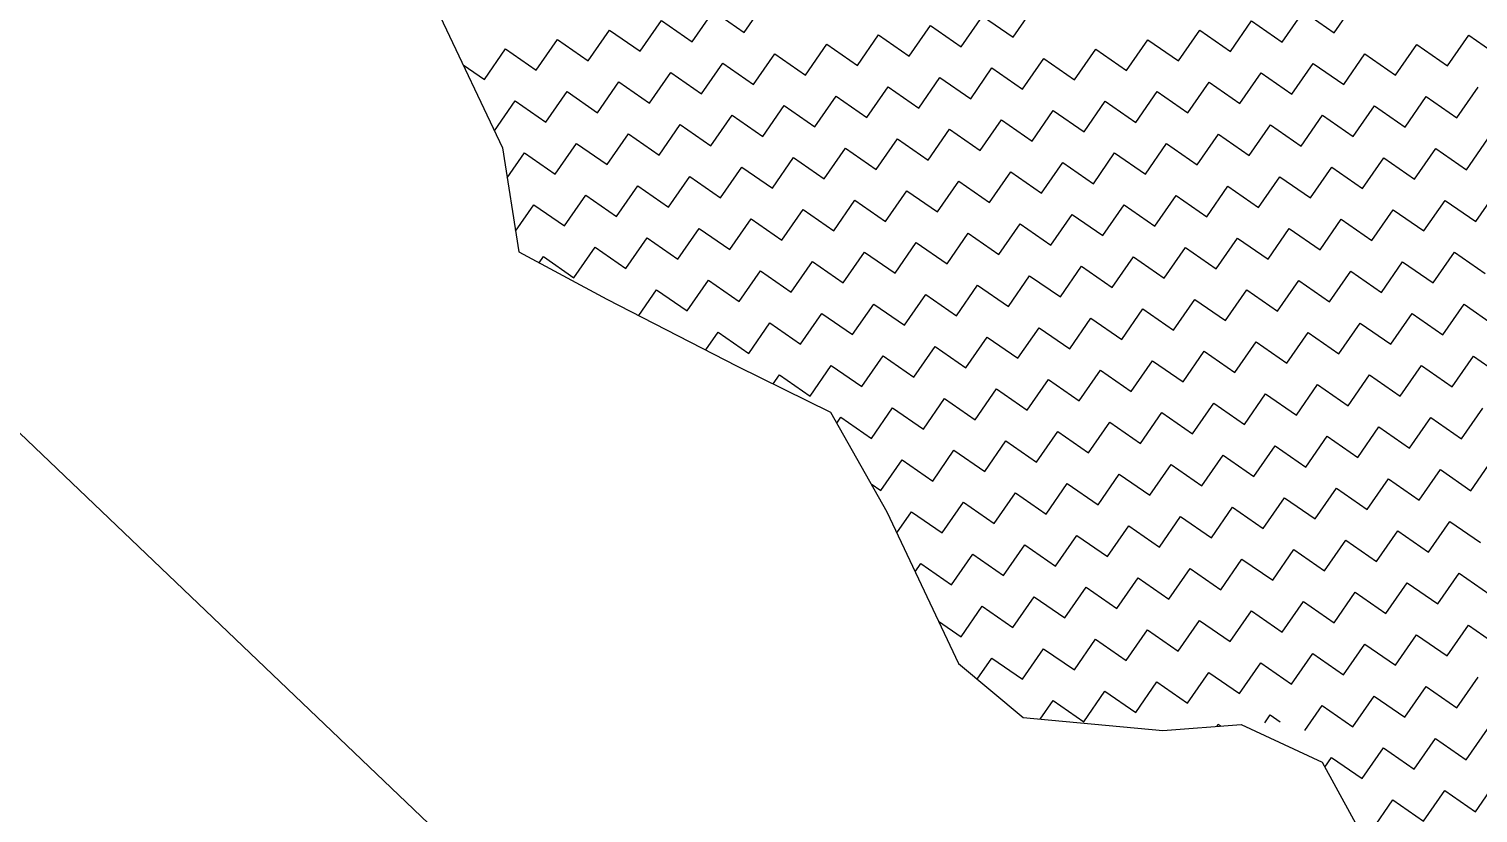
# Model space of a CAD drawing. Header units: metres. Extents: x 282167 to 284586, y 2020907 to 2023042.
# Drawn here: x 283682.7 to 283925.8, y 2021145.9 to 2021277.4 of the extents above; entities that cross this region are included whole.
import ezdxf

# ---------------------------------------------------------------- set-up
doc = ezdxf.new("R2010")
doc.units = ezdxf.units.M
doc.header["$MEASUREMENT"] = 0
doc.layers.add('POLY_HATCH', color=12, linetype='Continuous')
doc.layers.add('V_BOUND_LINE', color=7, linetype='Continuous')

msp = doc.modelspace()

# ---------------------------------------------------------------- linework, layer by layer
at = {"layer": 'POLY_HATCH', "linetype": 'Continuous'}
for p, q in [((283802.66, 2021276.83), (283806.23, 2021281.97)), ((283901.67, 2021276.79), (283905.24, 2021281.94)), ((283793.95, 2021275.25), (283797.52, 2021280.39)), ((283797.52, 2021280.39), (283802.66, 2021276.83)), ((283839.1, 2021274.44), (283842.66, 2021279.58)), ((283842.66, 2021279.58), (283847.81, 2021276.02)), ((283847.81, 2021276.02), (283851.38, 2021281.16)), ((283892.96, 2021275.21), (283896.53, 2021280.36)), ((283896.53, 2021280.36), (283901.67, 2021276.79)), ((283776.52, 2021272.08), (283780.09, 2021277.23)), ((283780.09, 2021277.23), (283785.24, 2021273.67)), ((283785.24, 2021273.67), (283788.8, 2021278.81)), ((283788.8, 2021278.81), (283793.95, 2021275.25)), ((283830.38, 2021272.86), (283833.95, 2021278)), ((283833.95, 2021278), (283839.1, 2021274.44)), ((283875.53, 2021272.05), (283879.1, 2021277.19)), ((283879.1, 2021277.19), (283884.25, 2021273.63)), ((283884.25, 2021273.63), (283887.81, 2021278.77)), ((283887.81, 2021278.77), (283892.96, 2021275.21)), ((283767.81, 2021270.5), (283771.38, 2021275.65)), ((283771.38, 2021275.65), (283776.52, 2021272.08)), ((283812.96, 2021269.69), (283816.52, 2021274.84)), ((283816.52, 2021274.84), (283821.67, 2021271.28)), ((283821.67, 2021271.28), (283825.24, 2021276.42)), ((283825.24, 2021276.42), (283830.38, 2021272.86)), ((283866.82, 2021270.47), (283870.39, 2021275.61)), ((283870.39, 2021275.61), (283875.53, 2021272.05)), ((283911.97, 2021269.66), (283915.53, 2021274.8)), ((283915.53, 2021274.8), (283920.68, 2021271.24)), ((283920.68, 2021271.24), (283924.25, 2021276.38)), ((283924.25, 2021276.38), (283929.39, 2021272.82)), ((283759.1, 2021268.92), (283762.66, 2021274.07)), ((283762.66, 2021274.07), (283767.81, 2021270.5)), ((283804.24, 2021268.11), (283807.81, 2021273.26)), ((283807.81, 2021273.26), (283812.96, 2021269.69)), ((283849.39, 2021267.3), (283852.96, 2021272.45)), ((283852.96, 2021272.45), (283858.11, 2021268.89)), ((283858.11, 2021268.89), (283861.67, 2021274.03)), ((283861.67, 2021274.03), (283866.82, 2021270.47)), ((283903.25, 2021268.08), (283906.82, 2021273.22)), ((283906.82, 2021273.22), (283911.97, 2021269.66)), ((283755.54, 2021271.39), (283759.1, 2021268.92)), ((283786.82, 2021264.95), (283790.38, 2021270.1)), ((283790.38, 2021270.1), (283795.53, 2021266.53)), ((283795.53, 2021266.53), (283799.1, 2021271.68)), ((283799.1, 2021271.68), (283804.24, 2021268.11)), ((283840.68, 2021265.72), (283844.25, 2021270.87)), ((283844.25, 2021270.87), (283849.39, 2021267.3)), ((283885.83, 2021264.91), (283889.39, 2021270.06)), ((283889.39, 2021270.06), (283894.54, 2021266.49)), ((283894.54, 2021266.49), (283898.11, 2021271.64)), ((283898.11, 2021271.64), (283903.25, 2021268.08)), ((283778.1, 2021263.37), (283781.67, 2021268.52)), ((283781.67, 2021268.52), (283786.82, 2021264.95)), ((283823.25, 2021262.56), (283826.82, 2021267.71)), ((283826.82, 2021267.71), (283831.97, 2021264.14)), ((283831.97, 2021264.14), (283835.53, 2021269.29)), ((283835.53, 2021269.29), (283840.68, 2021265.72)), ((283877.11, 2021263.33), (283880.68, 2021268.48)), ((283880.68, 2021268.48), (283885.83, 2021264.91)), ((283922.26, 2021262.52), (283925.83, 2021267.67)), ((283760.78, 2021260.35), (283764.24, 2021265.36)), ((283764.24, 2021265.36), (283769.39, 2021261.79)), ((283769.39, 2021261.79), (283772.96, 2021266.94)), ((283772.96, 2021266.94), (283778.1, 2021263.37)), ((283814.54, 2021260.98), (283818.11, 2021266.13)), ((283818.11, 2021266.13), (283823.25, 2021262.56)), ((283859.69, 2021260.17), (283863.25, 2021265.32)), ((283863.25, 2021265.32), (283868.4, 2021261.75)), ((283868.4, 2021261.75), (283871.97, 2021266.9)), ((283871.97, 2021266.9), (283877.11, 2021263.33)), ((283913.55, 2021260.94), (283917.11, 2021266.09)), ((283917.11, 2021266.09), (283922.26, 2021262.52)), ((283797.11, 2021257.82), (283800.68, 2021262.97)), ((283800.68, 2021262.97), (283805.83, 2021259.4)), ((283805.83, 2021259.4), (283809.39, 2021264.55)), ((283809.39, 2021264.55), (283814.54, 2021260.98)), ((283842.26, 2021257.01), (283845.83, 2021262.16)), ((283845.83, 2021262.16), (283850.97, 2021258.59)), ((283850.97, 2021258.59), (283854.54, 2021263.74)), ((283854.54, 2021263.74), (283859.69, 2021260.17)), ((283896.12, 2021257.78), (283899.69, 2021262.93)), ((283899.69, 2021262.93), (283904.83, 2021259.36)), ((283904.83, 2021259.36), (283908.4, 2021264.51)), ((283908.4, 2021264.51), (283913.55, 2021260.94)), ((283779.69, 2021254.66), (283783.25, 2021259.81)), ((283783.25, 2021259.81), (283788.4, 2021256.24)), ((283788.4, 2021256.24), (283791.96, 2021261.39)), ((283791.96, 2021261.39), (283797.11, 2021257.82)), ((283833.55, 2021255.43), (283837.11, 2021260.58)), ((283837.11, 2021260.58), (283842.26, 2021257.01)), ((283878.69, 2021254.62), (283882.26, 2021259.77)), ((283882.26, 2021259.77), (283887.41, 2021256.2)), ((283887.41, 2021256.2), (283890.97, 2021261.35)), ((283890.97, 2021261.35), (283896.12, 2021257.78)), ((283770.97, 2021253.08), (283774.54, 2021258.22)), ((283774.54, 2021258.22), (283779.69, 2021254.66)), ((283816.12, 2021252.27), (283819.69, 2021257.41)), ((283819.69, 2021257.41), (283824.83, 2021253.85)), ((283824.83, 2021253.85), (283828.4, 2021259)), ((283828.4, 2021259), (283833.55, 2021255.43)), ((283869.98, 2021253.04), (283873.55, 2021258.19)), ((283873.55, 2021258.19), (283878.69, 2021254.62)), ((283915.13, 2021252.23), (283918.69, 2021257.38)), ((283918.69, 2021257.38), (283923.84, 2021253.81)), ((283923.84, 2021253.81), (283927.41, 2021258.96)), ((283762.92, 2021252.45), (283765.82, 2021256.64)), ((283765.82, 2021256.64), (283770.97, 2021253.08)), ((283807.41, 2021250.69), (283810.97, 2021255.83)), ((283810.97, 2021255.83), (283816.12, 2021252.27)), ((283852.55, 2021249.88), (283856.12, 2021255.02)), ((283856.12, 2021255.02), (283861.27, 2021251.46)), ((283861.27, 2021251.46), (283864.83, 2021256.61)), ((283864.83, 2021256.61), (283869.98, 2021253.04)), ((283906.41, 2021250.65), (283909.98, 2021255.8)), ((283909.98, 2021255.8), (283915.13, 2021252.23)), ((283789.98, 2021247.53), (283793.55, 2021252.67)), ((283793.55, 2021252.67), (283798.69, 2021249.11)), ((283798.69, 2021249.11), (283802.26, 2021254.25)), ((283802.26, 2021254.25), (283807.41, 2021250.69)), ((283843.84, 2021248.3), (283847.41, 2021253.44)), ((283847.41, 2021253.44), (283852.55, 2021249.88)), ((283888.99, 2021247.49), (283892.55, 2021252.63)), ((283892.55, 2021252.63), (283897.7, 2021249.07)), ((283897.7, 2021249.07), (283901.27, 2021254.22)), ((283901.27, 2021254.22), (283906.41, 2021250.65)), ((283781.27, 2021245.94), (283784.83, 2021251.09)), ((283784.83, 2021251.09), (283789.98, 2021247.53)), ((283826.41, 2021245.14), (283829.98, 2021250.28)), ((283829.98, 2021250.28), (283835.13, 2021246.72)), ((283835.13, 2021246.72), (283838.69, 2021251.86)), ((283838.69, 2021251.86), (283843.84, 2021248.3)), ((283880.27, 2021245.91), (283883.84, 2021251.05)), ((283883.84, 2021251.05), (283888.99, 2021247.49)), ((283925.42, 2021245.1), (283928.99, 2021250.24)), ((283764.32, 2021243.47), (283767.41, 2021247.93)), ((283767.41, 2021247.93), (283772.55, 2021244.36)), ((283772.55, 2021244.36), (283776.12, 2021249.51)), ((283776.12, 2021249.51), (283781.27, 2021245.94)), ((283817.7, 2021243.55), (283821.27, 2021248.7)), ((283821.27, 2021248.7), (283826.41, 2021245.14)), ((283862.85, 2021242.74), (283866.41, 2021247.89)), ((283866.41, 2021247.89), (283871.56, 2021244.33)), ((283871.56, 2021244.33), (283875.13, 2021249.47)), ((283875.13, 2021249.47), (283880.27, 2021245.91)), ((283916.71, 2021243.52), (283920.28, 2021248.66)), ((283920.28, 2021248.66), (283925.42, 2021245.1)), ((283800.27, 2021240.39), (283803.84, 2021245.54)), ((283803.84, 2021245.54), (283808.99, 2021241.97)), ((283808.99, 2021241.97), (283812.55, 2021247.12)), ((283812.55, 2021247.12), (283817.7, 2021243.55)), ((283854.13, 2021241.16), (283857.7, 2021246.31)), ((283857.7, 2021246.31), (283862.85, 2021242.74)), ((283899.28, 2021240.35), (283902.85, 2021245.5)), ((283902.85, 2021245.5), (283908, 2021241.94)), ((283908, 2021241.94), (283911.56, 2021247.08)), ((283911.56, 2021247.08), (283916.71, 2021243.52)), ((283791.56, 2021238.81), (283795.13, 2021243.96)), ((283795.13, 2021243.96), (283800.27, 2021240.39)), ((283836.71, 2021238), (283840.27, 2021243.15)), ((283840.27, 2021243.15), (283845.42, 2021239.58)), ((283845.42, 2021239.58), (283848.99, 2021244.73)), ((283848.99, 2021244.73), (283854.13, 2021241.16)), ((283890.57, 2021238.77), (283894.13, 2021243.92)), ((283894.13, 2021243.92), (283899.28, 2021240.35)), ((283774.13, 2021235.65), (283777.7, 2021240.8)), ((283777.7, 2021240.8), (283782.85, 2021237.23)), ((283782.85, 2021237.23), (283786.41, 2021242.38)), ((283786.41, 2021242.38), (283791.56, 2021238.81)), ((283827.99, 2021236.42), (283831.56, 2021241.57)), ((283831.56, 2021241.57), (283836.71, 2021238)), ((283873.14, 2021235.61), (283876.71, 2021240.76)), ((283876.71, 2021240.76), (283881.86, 2021237.19)), ((283881.86, 2021237.19), (283885.42, 2021242.34)), ((283885.42, 2021242.34), (283890.57, 2021238.77)), ((283768.27, 2021238.18), (283768.99, 2021239.22)), ((283768.99, 2021239.22), (283774.13, 2021235.65)), ((283810.57, 2021233.26), (283814.13, 2021238.41)), ((283814.13, 2021238.41), (283819.28, 2021234.84)), ((283819.28, 2021234.84), (283822.85, 2021239.99)), ((283822.85, 2021239.99), (283827.99, 2021236.42)), ((283864.43, 2021234.03), (283867.99, 2021239.18)), ((283867.99, 2021239.18), (283873.14, 2021235.61)), ((283909.58, 2021233.22), (283913.14, 2021238.37)), ((283913.14, 2021238.37), (283918.29, 2021234.8)), ((283918.29, 2021234.8), (283921.86, 2021239.95)), ((283921.86, 2021239.95), (283927, 2021236.38)), ((283801.85, 2021231.68), (283805.42, 2021236.83)), ((283805.42, 2021236.83), (283810.57, 2021233.26)), ((283847, 2021230.87), (283850.57, 2021236.02)), ((283850.57, 2021236.02), (283855.72, 2021232.45)), ((283855.72, 2021232.45), (283859.28, 2021237.6)), ((283859.28, 2021237.6), (283864.43, 2021234.03)), ((283900.86, 2021231.64), (283904.43, 2021236.79)), ((283904.43, 2021236.79), (283909.58, 2021233.22)), ((283785, 2021229.34), (283787.99, 2021233.67)), ((283787.99, 2021233.67), (283793.14, 2021230.1)), ((283793.14, 2021230.1), (283796.71, 2021235.25)), ((283796.71, 2021235.25), (283801.85, 2021231.68)), ((283838.29, 2021229.29), (283841.85, 2021234.44)), ((283841.85, 2021234.44), (283847, 2021230.87)), ((283883.44, 2021228.48), (283887, 2021233.63)), ((283887, 2021233.63), (283892.15, 2021230.06)), ((283892.15, 2021230.06), (283895.72, 2021235.21)), ((283895.72, 2021235.21), (283900.86, 2021231.64)), ((283820.86, 2021226.13), (283824.43, 2021231.27)), ((283824.43, 2021231.27), (283829.58, 2021227.71)), ((283829.58, 2021227.71), (283833.14, 2021232.86)), ((283833.14, 2021232.86), (283838.29, 2021229.29)), ((283874.72, 2021226.9), (283878.29, 2021232.05)), ((283878.29, 2021232.05), (283883.44, 2021228.48)), ((283919.87, 2021226.09), (283923.44, 2021231.24)), ((283923.44, 2021231.24), (283928.58, 2021227.67)), ((283812.15, 2021224.55), (283815.71, 2021229.69)), ((283815.71, 2021229.69), (283820.86, 2021226.13)), ((283857.3, 2021223.74), (283860.86, 2021228.88)), ((283860.86, 2021228.88), (283866.01, 2021225.32)), ((283866.01, 2021225.32), (283869.58, 2021230.47)), ((283869.58, 2021230.47), (283874.72, 2021226.9)), ((283911.16, 2021224.51), (283914.72, 2021229.66)), ((283914.72, 2021229.66), (283919.87, 2021226.09)), ((283796.23, 2021223.56), (283798.29, 2021226.53)), ((283798.29, 2021226.53), (283803.44, 2021222.97)), ((283803.44, 2021222.97), (283807, 2021228.11)), ((283807, 2021228.11), (283812.15, 2021224.55)), ((283839.87, 2021220.58), (283843.44, 2021225.72)), ((283843.44, 2021225.72), (283848.58, 2021222.16)), ((283848.58, 2021222.16), (283852.15, 2021227.3)), ((283852.15, 2021227.3), (283857.3, 2021223.74)), ((283893.73, 2021221.35), (283897.3, 2021226.49)), ((283897.3, 2021226.49), (283902.44, 2021222.93)), ((283902.44, 2021222.93), (283906.01, 2021228.07)), ((283906.01, 2021228.07), (283911.16, 2021224.51)), ((283831.16, 2021219), (283834.72, 2021224.14)), ((283834.72, 2021224.14), (283839.87, 2021220.58)), ((283876.3, 2021218.19), (283879.87, 2021223.33)), ((283879.87, 2021223.33), (283885.02, 2021219.77)), ((283885.02, 2021219.77), (283888.58, 2021224.91)), ((283888.58, 2021224.91), (283893.73, 2021221.35)), ((283813.73, 2021215.83), (283817.3, 2021220.98)), ((283817.3, 2021220.98), (283822.44, 2021217.41)), ((283822.44, 2021217.41), (283826.01, 2021222.56)), ((283826.01, 2021222.56), (283831.16, 2021219)), ((283867.59, 2021216.6), (283871.16, 2021221.75)), ((283871.16, 2021221.75), (283876.3, 2021218.19)), ((283912.74, 2021215.8), (283916.3, 2021220.94)), ((283916.3, 2021220.94), (283921.45, 2021217.38)), ((283921.45, 2021217.38), (283925.02, 2021222.52)), ((283925.02, 2021222.52), (283930.16, 2021218.96)), ((283807.53, 2021217.88), (283808.58, 2021219.4)), ((283808.58, 2021219.4), (283813.73, 2021215.83)), ((283850.16, 2021213.44), (283853.73, 2021218.59)), ((283853.73, 2021218.59), (283858.88, 2021215.02)), ((283858.88, 2021215.02), (283862.44, 2021220.17)), ((283862.44, 2021220.17), (283867.59, 2021216.6)), ((283904.02, 2021214.21), (283907.59, 2021219.36)), ((283907.59, 2021219.36), (283912.74, 2021215.8)), ((283841.45, 2021211.86), (283845.02, 2021217.01)), ((283845.02, 2021217.01), (283850.16, 2021213.44)), ((283886.6, 2021211.05), (283890.16, 2021216.2)), ((283890.16, 2021216.2), (283895.31, 2021212.63)), ((283895.31, 2021212.63), (283898.88, 2021217.78)), ((283898.88, 2021217.78), (283904.02, 2021214.21)), ((283824.02, 2021208.7), (283827.59, 2021213.85)), ((283827.59, 2021213.85), (283832.74, 2021210.28)), ((283832.74, 2021210.28), (283836.3, 2021215.43)), ((283836.3, 2021215.43), (283841.45, 2021211.86)), ((283877.88, 2021209.47), (283881.45, 2021214.62)), ((283881.45, 2021214.62), (283886.6, 2021211.05)), ((283923.03, 2021208.66), (283926.6, 2021213.81)), ((283818.2, 2021211.29), (283818.88, 2021212.27)), ((283818.88, 2021212.27), (283824.02, 2021208.7)), ((283860.46, 2021206.31), (283864.02, 2021211.46)), ((283864.02, 2021211.46), (283869.17, 2021207.89)), ((283869.17, 2021207.89), (283872.74, 2021213.04)), ((283872.74, 2021213.04), (283877.88, 2021209.47)), ((283914.32, 2021207.08), (283917.88, 2021212.23)), ((283917.88, 2021212.23), (283923.03, 2021208.66)), ((283851.74, 2021204.73), (283855.31, 2021209.88)), ((283855.31, 2021209.88), (283860.46, 2021206.31)), ((283896.89, 2021203.92), (283900.46, 2021209.07)), ((283900.46, 2021209.07), (283905.61, 2021205.5)), ((283905.61, 2021205.5), (283909.17, 2021210.65)), ((283909.17, 2021210.65), (283914.32, 2021207.08)), ((283834.32, 2021201.57), (283837.88, 2021206.72)), ((283837.88, 2021206.72), (283843.03, 2021203.15)), ((283843.03, 2021203.15), (283846.6, 2021208.3)), ((283846.6, 2021208.3), (283851.74, 2021204.73)), ((283888.18, 2021202.34), (283891.74, 2021207.49)), ((283891.74, 2021207.49), (283896.89, 2021203.92)), ((283825.6, 2021199.99), (283829.17, 2021205.13)), ((283829.17, 2021205.13), (283834.32, 2021201.57)), ((283870.75, 2021199.18), (283874.32, 2021204.33)), ((283874.32, 2021204.33), (283879.47, 2021200.76)), ((283879.47, 2021200.76), (283883.03, 2021205.91)), ((283883.03, 2021205.91), (283888.18, 2021202.34)), ((283924.61, 2021199.95), (283928.18, 2021205.1)), ((283862.04, 2021197.6), (283865.6, 2021202.74)), ((283865.6, 2021202.74), (283870.75, 2021199.18)), ((283907.19, 2021196.79), (283910.75, 2021201.93)), ((283910.75, 2021201.93), (283915.9, 2021198.37)), ((283915.9, 2021198.37), (283919.47, 2021203.52)), ((283919.47, 2021203.52), (283924.61, 2021199.95)), ((283823.97, 2021201.12), (283825.6, 2021199.99)), ((283844.61, 2021194.44), (283848.18, 2021199.58)), ((283848.18, 2021199.58), (283853.32, 2021196.02)), ((283853.32, 2021196.02), (283856.89, 2021201.16)), ((283856.89, 2021201.16), (283862.04, 2021197.6)), ((283898.47, 2021195.21), (283902.04, 2021200.35)), ((283902.04, 2021200.35), (283907.19, 2021196.79)), ((283835.9, 2021192.86), (283839.46, 2021198)), ((283839.46, 2021198), (283844.61, 2021194.44)), ((283881.05, 2021192.05), (283884.61, 2021197.19)), ((283884.61, 2021197.19), (283889.76, 2021193.63)), ((283889.76, 2021193.63), (283893.33, 2021198.77)), ((283893.33, 2021198.77), (283898.47, 2021195.21)), ((283828.3, 2021192.89), (283830.75, 2021196.42)), ((283830.75, 2021196.42), (283835.9, 2021192.86)), ((283872.33, 2021190.46), (283875.9, 2021195.61)), ((283875.9, 2021195.61), (283881.05, 2021192.05)), ((283917.48, 2021189.66), (283921.05, 2021194.8)), ((283921.05, 2021194.8), (283926.19, 2021191.24)), ((283854.91, 2021187.3), (283858.47, 2021192.45)), ((283858.47, 2021192.45), (283863.62, 2021188.88)), ((283863.62, 2021188.88), (283867.19, 2021194.03)), ((283867.19, 2021194.03), (283872.33, 2021190.46)), ((283908.77, 2021188.07), (283912.33, 2021193.22)), ((283912.33, 2021193.22), (283917.48, 2021189.66)), ((283837.48, 2021184.14), (283841.05, 2021189.29)), ((283841.05, 2021189.29), (283846.19, 2021185.72)), ((283846.19, 2021185.72), (283849.76, 2021190.87)), ((283849.76, 2021190.87), (283854.91, 2021187.3)), ((283891.34, 2021184.91), (283894.91, 2021190.06)), ((283894.91, 2021190.06), (283900.05, 2021186.49)), ((283900.05, 2021186.49), (283903.62, 2021191.64)), ((283903.62, 2021191.64), (283908.77, 2021188.07)), ((283831.39, 2021186.34), (283832.33, 2021187.71)), ((283832.33, 2021187.71), (283837.48, 2021184.14)), ((283873.91, 2021181.75), (283877.48, 2021186.9)), ((283877.48, 2021186.9), (283882.63, 2021183.33)), ((283882.63, 2021183.33), (283886.19, 2021188.48)), ((283886.19, 2021188.48), (283891.34, 2021184.91)), ((283865.2, 2021180.17), (283868.77, 2021185.32)), ((283868.77, 2021185.32), (283873.91, 2021181.75)), ((283910.35, 2021179.36), (283913.91, 2021184.51)), ((283913.91, 2021184.51), (283919.06, 2021180.94)), ((283919.06, 2021180.94), (283922.63, 2021186.09)), ((283922.63, 2021186.09), (283927.77, 2021182.52)), ((283847.77, 2021177.01), (283851.34, 2021182.16)), ((283851.34, 2021182.16), (283856.49, 2021178.59)), ((283856.49, 2021178.59), (283860.05, 2021183.74)), ((283860.05, 2021183.74), (283865.2, 2021180.17)), ((283901.63, 2021177.78), (283905.2, 2021182.93)), ((283905.2, 2021182.93), (283910.35, 2021179.36)), ((283839.06, 2021175.43), (283842.63, 2021180.58)), ((283842.63, 2021180.58), (283847.77, 2021177.01)), ((283884.21, 2021174.62), (283887.77, 2021179.77)), ((283887.77, 2021179.77), (283892.92, 2021176.2)), ((283892.92, 2021176.2), (283896.49, 2021181.35)), ((283896.49, 2021181.35), (283901.63, 2021177.78)), ((283835.3, 2021178.03), (283839.06, 2021175.43)), ((283875.49, 2021173.04), (283879.06, 2021178.19)), ((283879.06, 2021178.19), (283884.21, 2021174.62)), ((283920.64, 2021172.23), (283924.21, 2021177.38)), ((283924.21, 2021177.38), (283929.35, 2021173.81)), ((283858.07, 2021169.88), (283861.63, 2021175.02)), ((283861.63, 2021175.02), (283866.78, 2021171.46)), ((283866.78, 2021171.46), (283870.35, 2021176.6)), ((283870.35, 2021176.6), (283875.49, 2021173.04)), ((283911.93, 2021170.65), (283915.49, 2021175.79)), ((283915.49, 2021175.79), (283920.64, 2021172.23)), ((283849.35, 2021168.3), (283852.92, 2021173.44)), ((283852.92, 2021173.44), (283858.07, 2021169.88)), ((283894.5, 2021167.49), (283898.07, 2021172.63)), ((283898.07, 2021172.63), (283903.21, 2021169.07)), ((283903.21, 2021169.07), (283906.78, 2021174.21)), ((283906.78, 2021174.21), (283911.93, 2021170.65)), ((283841.77, 2021168.35), (283844.21, 2021171.86)), ((283844.21, 2021171.86), (283849.35, 2021168.3)), ((283885.79, 2021165.91), (283889.35, 2021171.05)), ((283889.35, 2021171.05), (283894.5, 2021167.49)), ((283868.36, 2021162.74), (283871.93, 2021167.89)), ((283871.93, 2021167.89), (283877.07, 2021164.32)), ((283877.07, 2021164.32), (283880.64, 2021169.47)), ((283880.64, 2021169.47), (283885.79, 2021165.91)), ((283922.22, 2021163.52), (283925.79, 2021168.66)), ((283859.65, 2021161.16), (283863.21, 2021166.31)), ((283863.21, 2021166.31), (283868.36, 2021162.74)), ((283904.8, 2021160.35), (283908.36, 2021165.5)), ((283908.36, 2021165.5), (283913.51, 2021161.93)), ((283913.51, 2021161.93), (283917.08, 2021167.08)), ((283917.08, 2021167.08), (283922.22, 2021163.52)), ((283852.35, 2021161.63), (283854.5, 2021164.73)), ((283854.5, 2021164.73), (283859.65, 2021161.16)), ((283896.73, 2021159.71), (283899.65, 2021163.92)), ((283899.65, 2021163.92), (283904.8, 2021160.35)), ((283881.96, 2021160.38), (283882.22, 2021160.76)), ((283882.22, 2021160.76), (283882.68, 2021160.44)), ((283890.01, 2021161), (283890.94, 2021162.34)), ((283890.94, 2021162.34), (283892.59, 2021161.19)), ((283915.09, 2021153.22), (283918.66, 2021158.37)), ((283918.66, 2021158.37), (283923.8, 2021154.8)), ((283923.8, 2021154.8), (283927.37, 2021159.95)), ((283900.1, 2021153.57), (283901.23, 2021155.21)), ((283901.23, 2021155.21), (283906.38, 2021151.64)), ((283906.38, 2021151.64), (283909.94, 2021156.79)), ((283909.94, 2021156.79), (283915.09, 2021153.22)), ((283925.38, 2021146.09), (283928.95, 2021151.24)), ((283907.96, 2021142.93), (283911.52, 2021148.07)), ((283911.52, 2021148.07), (283916.67, 2021144.51)), ((283916.67, 2021144.51), (283920.24, 2021149.65)), ((283920.24, 2021149.65), (283925.38, 2021146.09))]:
    msp.add_line(p, q, dxfattribs=at)
at = {"layer": 'POLY_HATCH'}
for p, q in [((283751.69, 2021279.51), (283762.14, 2021257.47)), ((283762.14, 2021257.47), (283764.86, 2021240.01)), ((283764.86, 2021240.01), (283779.64, 2021232.1)), ((283779.64, 2021232.1), (283801.48, 2021220.86)), ((283801.48, 2021220.86), (283817.16, 2021213.12)), ((283817.16, 2021213.12), (283826.64, 2021196.42)), ((283826.64, 2021196.42), (283838.63, 2021170.98)), ((283838.63, 2021170.98), (283849.48, 2021161.9)), ((283849.48, 2021161.9), (283872.9, 2021159.69)), ((283872.9, 2021159.69), (283886.07, 2021160.7)), ((283886.07, 2021160.7), (283899.64, 2021154.41)), ((283899.64, 2021154.41), (283907.21, 2021140.59))]:
    msp.add_line(p, q, dxfattribs=at)
at = {"layer": 'V_BOUND_LINE'}
msp.add_line((283953.4, 2020949.85), (283625.34, 2021262.82), dxfattribs=at)

doc.saveas('drawing.dxf')
